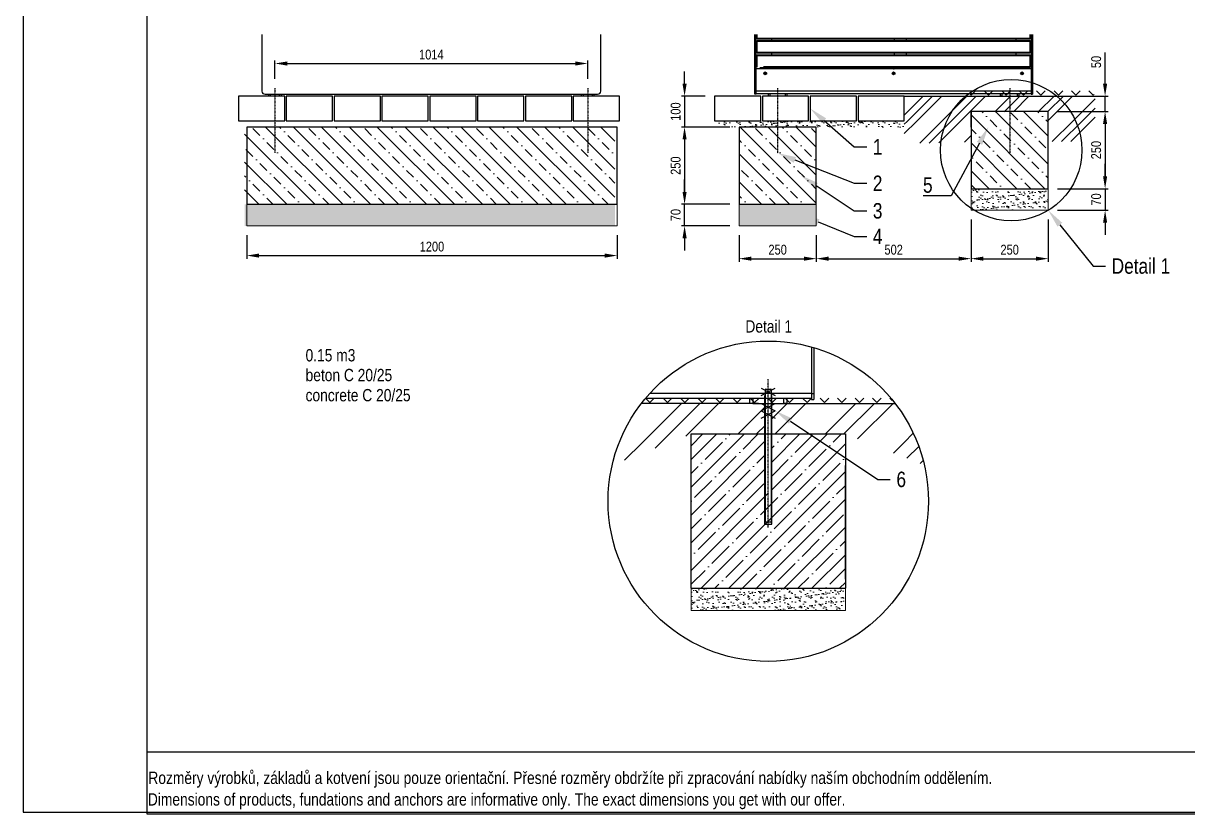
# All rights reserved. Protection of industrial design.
# Model space of a CAD drawing. Header units: millimetres. Extents: x 11004 to 16944, y 3285 to 7490.
# Drawn here: x 11004 to 14778, y 3285 to 5846 of the extents above; entities that cross this region are included whole.
import ezdxf
from ezdxf import colors
from ezdxf.entities.mleader import LeaderData, LeaderLine
from ezdxf.lldxf.tags import DXFTag
from ezdxf.math import Vec2, Vec3

# ---------------------------------------------------------------- set-up
doc = ezdxf.new("R2010")
doc.units = ezdxf.units.MM
doc.header["$LTSCALE"] = 0.3
doc.linetypes.add('DashDot', pattern=[15, 9, -3, 0, -3])
doc.layers.add('Nekreslit', color=6, linetype='Continuous', plot=False)
doc.layers.add('SRAFY', color=251, linetype='Continuous', lineweight=13)
doc.styles.add('SEACAD_Arial', font='arial.ttf', dxfattribs={"width": 0.8})
tags = doc.linetypes.add('HIDDEN2', pattern=[4.7625, 3.175, -1.5875]).pattern_tags.tags
tags[6:7] = [DXFTag(74, 4), DXFTag(75, 0), DXFTag(340, '0'), DXFTag(46, 0.0), DXFTag(50, 0.0), DXFTag(44, 0.0), DXFTag(45, 0.0)]
tags[4:5] = [DXFTag(74, 4), DXFTag(75, 0), DXFTag(340, '0'), DXFTag(46, 0.0), DXFTag(50, 0.0), DXFTag(44, 0.0), DXFTag(45, 0.0)]
doc.dimstyles.new('ISO-25', dxfattribs={"dimtxt": 1.6, "dimasz": 2, "dimexe": 0.5, "dimexo": 1.5, "dimtad": 1, "dimdec": 0, "dimtxsty": 'SEACAD_Arial', "dimcen": 2, "dimadec": 0, "dimazin": 0, "dimtfac": 1, "dimtdec": 0, "dimtmove": 0, "dimatfit": 3, "dimfxl": 1, "dimarcsym": 0})

# ---------------------------------------------------------------- blocks, each defined once
blk = doc.blocks.new('*D134')
at = {"color": 0, "lineweight": -2, "transparency": 16777216}
for p, q in [((11819.9, 5666.4), (11819.9, 5726.2)), ((11859.9, 5716.2), (12793.9, 5716.2)), ((12833.9, 5666.4), (12833.9, 5726.2))]:
    blk.add_line(p, q, dxfattribs=at)
at = {"color": 0, "transparency": 16777216}
for points in [[(11859.9, 5722.9), (11859.9, 5709.5), (11819.9, 5716.2)], [(12793.9, 5722.9), (12793.9, 5709.5), (12833.9, 5716.2)]]:
    blk.add_solid(points, dxfattribs=at)
at = {"layer": 'Defpoints', "color": 0, "transparency": 16777216}
for p in [(12833.9, 5716.2), (11819.9, 5636.4), (12833.9, 5636.4)]:
    blk.add_point(p, dxfattribs=at)
at = {"color": 0, "transparency": 16777216, "insert": (12326.9, 5745), "char_height": 32, "attachment_point": 5, "style": 'SEACAD_Arial'}
blk.add_mtext('1014', dxfattribs=at)
blk = doc.blocks.new('*D139')
at = {"color": 0, "lineweight": -2, "transparency": 16777216}
for p, q in [((11728.9, 5160.1), (11728.9, 5083.8)), ((12928.9, 5160.1), (12928.9, 5083.8)), ((11768.9, 5093.8), (12888.9, 5093.8))]:
    blk.add_line(p, q, dxfattribs=at)
at = {"color": 0, "transparency": 16777216}
for points in [[(11768.9, 5100.5), (11768.9, 5087.1), (11728.9, 5093.8)], [(12888.9, 5100.5), (12888.9, 5087.1), (12928.9, 5093.8)]]:
    blk.add_solid(points, dxfattribs=at)
at = {"layer": 'Defpoints', "color": 0, "transparency": 16777216}
for p in [(11728.9, 5190.1), (12928.9, 5190.1), (12928.9, 5093.8)]:
    blk.add_point(p, dxfattribs=at)
at = {"color": 0, "transparency": 16777216, "insert": (12328.9, 5122.7), "char_height": 32, "attachment_point": 5, "style": 'SEACAD_Arial'}
blk.add_mtext('1200', dxfattribs=at)
blk = doc.blocks.new('*D178')
at = {"color": 0, "lineweight": -2, "transparency": 16777216}
for p, q in [((14405.5, 5560.6), (14520.7, 5560.6)), ((14510.7, 5520.6), (14510.7, 5350.6)), ((14356.4, 5310.6), (14520.7, 5310.6))]:
    blk.add_line(p, q, dxfattribs=at)
at = {"color": 0, "transparency": 16777216}
for points in [[(14504, 5520.6), (14517.3, 5520.6), (14510.7, 5560.6)], [(14504, 5350.6), (14517.3, 5350.6), (14510.7, 5310.6)]]:
    blk.add_solid(points, dxfattribs=at)
at = {"layer": 'Defpoints', "color": 0, "transparency": 16777216}
for p in [(14375.5, 5560.6), (14326.4, 5310.6), (14510.7, 5310.6)]:
    blk.add_point(p, dxfattribs=at)
at = {"color": 0, "transparency": 16777216, "insert": (14481.8, 5435.6), "char_height": 32, "attachment_point": 5, "rotation": 90, "style": 'SEACAD_Arial'}
blk.add_mtext('250', dxfattribs=at)
blk = doc.blocks.new('*D179')
at = {"color": 0, "lineweight": -2, "transparency": 16777216}
for p, q in [((14510.7, 5350.6), (14510.7, 5390.6)), ((14356.4, 5310.6), (14520.7, 5310.6)), ((14510.7, 5310.6), (14510.7, 5240.6)), ((14356.4, 5240.6), (14520.7, 5240.6)), ((14510.7, 5200.6), (14510.7, 5160.6))]:
    blk.add_line(p, q, dxfattribs=at)
at = {"color": 0, "transparency": 16777216}
for points in [[(14504, 5350.6), (14517.3, 5350.6), (14510.7, 5310.6)], [(14504, 5200.6), (14517.3, 5200.6), (14510.7, 5240.6)]]:
    blk.add_solid(points, dxfattribs=at)
at = {"layer": 'Defpoints', "color": 0, "transparency": 16777216}
for p in [(14326.4, 5310.6), (14326.4, 5240.6), (14510.7, 5240.6)]:
    blk.add_point(p, dxfattribs=at)
at = {"color": 0, "transparency": 16777216, "insert": (14481.8, 5275.6), "char_height": 32, "attachment_point": 5, "rotation": 90, "style": 'SEACAD_Arial'}
blk.add_mtext('70', dxfattribs=at)
blk = doc.blocks.new('*D180')
at = {"color": 0, "lineweight": -2, "transparency": 16777216}
for p, q in [((13324.4, 5160.1), (13324.4, 5073.8)), ((13574.4, 5160), (13574.4, 5073.8)), ((13364.4, 5083.8), (13534.4, 5083.8))]:
    blk.add_line(p, q, dxfattribs=at)
at = {"color": 0, "transparency": 16777216}
for points in [[(13364.4, 5090.5), (13364.4, 5077.1), (13324.4, 5083.8)], [(13534.4, 5090.5), (13534.4, 5077.1), (13574.4, 5083.8)]]:
    blk.add_solid(points, dxfattribs=at)
at = {"layer": 'Defpoints', "color": 0, "transparency": 16777216}
for p in [(13324.4, 5190.1), (13574.4, 5190), (13574.4, 5083.8)]:
    blk.add_point(p, dxfattribs=at)
at = {"color": 0, "transparency": 16777216, "insert": (13449.4, 5112.7), "char_height": 32, "attachment_point": 5, "style": 'SEACAD_Arial'}
blk.add_mtext('250', dxfattribs=at)
blk = doc.blocks.new('*D181')
at = {"color": 0, "lineweight": -2, "transparency": 16777216}
for p, q in [((14076.4, 5210.6), (14076.4, 5073.8)), ((14326.4, 5210.6), (14326.4, 5073.8)), ((14116.4, 5083.8), (14286.4, 5083.8))]:
    blk.add_line(p, q, dxfattribs=at)
at = {"color": 0, "transparency": 16777216}
for points in [[(14116.4, 5090.5), (14116.4, 5077.1), (14076.4, 5083.8)], [(14286.4, 5090.5), (14286.4, 5077.1), (14326.4, 5083.8)]]:
    blk.add_solid(points, dxfattribs=at)
at = {"layer": 'Defpoints', "color": 0, "transparency": 16777216}
for p in [(14076.4, 5240.6), (14326.4, 5240.6), (14326.4, 5083.8)]:
    blk.add_point(p, dxfattribs=at)
at = {"color": 0, "transparency": 16777216, "insert": (14201.4, 5112.7), "char_height": 32, "attachment_point": 5, "style": 'SEACAD_Arial'}
blk.add_mtext('250', dxfattribs=at)
blk = doc.blocks.new('*D182')
at = {"color": 0, "lineweight": -2, "transparency": 16777216}
for p, q in [((14076.4, 5210.6), (14076.4, 5073.8)), ((13574.4, 5160), (13574.4, 5073.8)), ((13614.4, 5083.8), (14036.4, 5083.8))]:
    blk.add_line(p, q, dxfattribs=at)
at = {"color": 0, "transparency": 16777216}
for points in [[(13614.4, 5090.5), (13614.4, 5077.1), (13574.4, 5083.8)], [(14036.4, 5090.5), (14036.4, 5077.1), (14076.4, 5083.8)]]:
    blk.add_solid(points, dxfattribs=at)
at = {"layer": 'Defpoints', "color": 0, "transparency": 16777216}
for p in [(14076.4, 5240.6), (13574.4, 5190), (14076.4, 5083.8)]:
    blk.add_point(p, dxfattribs=at)
at = {"color": 0, "transparency": 16777216, "insert": (13825.4, 5112.7), "char_height": 32, "attachment_point": 5, "style": 'SEACAD_Arial'}
blk.add_mtext('502', dxfattribs=at)
blk = doc.blocks.new('*D183')
at = {"color": 0, "lineweight": -2, "transparency": 16777216}
for p, q in [((14510.7, 5650.4), (14510.7, 5752)), ((14429.9, 5610.4), (14520.7, 5610.4)), ((14510.7, 5560.6), (14510.7, 5610.4)), ((14356.4, 5560.6), (14520.7, 5560.6)), ((14510.7, 5520.6), (14510.7, 5480.6))]:
    blk.add_line(p, q, dxfattribs=at)
at = {"color": 0, "transparency": 16777216}
for points in [[(14504, 5650.4), (14517.3, 5650.4), (14510.7, 5610.4)], [(14504, 5520.6), (14517.3, 5520.6), (14510.7, 5560.6)]]:
    blk.add_solid(points, dxfattribs=at)
at = {"layer": 'Defpoints', "color": 0, "transparency": 16777216}
for p in [(14399.9, 5610.4), (14510.7, 5610.4), (14326.4, 5560.6)]:
    blk.add_point(p, dxfattribs=at)
at = {"color": 0, "transparency": 16777216, "insert": (14481.8, 5721.2), "char_height": 32, "attachment_point": 5, "rotation": 90, "style": 'SEACAD_Arial'}
blk.add_mtext('50', dxfattribs=at)
blk = doc.blocks.new('*D184')
at = {"color": 0, "lineweight": -2, "transparency": 16777216}
for p, q in [((13147.7, 5650.4), (13147.7, 5690.4)), ((13214.9, 5610.4), (13137.7, 5610.4)), ((13147.7, 5610.4), (13147.7, 5510.4)), ((13294.4, 5510.4), (13137.7, 5510.4)), ((13147.7, 5470.4), (13147.7, 5430.4))]:
    blk.add_line(p, q, dxfattribs=at)
at = {"color": 0, "transparency": 16777216}
for points in [[(13141.1, 5650.4), (13154.4, 5650.4), (13147.7, 5610.4)], [(13141.1, 5470.4), (13154.4, 5470.4), (13147.7, 5510.4)]]:
    blk.add_solid(points, dxfattribs=at)
at = {"layer": 'Defpoints', "color": 0, "transparency": 16777216}
for p in [(13244.9, 5610.4), (13147.7, 5510.4), (13324.4, 5510.4)]:
    blk.add_point(p, dxfattribs=at)
at = {"color": 0, "transparency": 16777216, "insert": (13118.9, 5560.4), "char_height": 32, "attachment_point": 5, "rotation": 90, "style": 'SEACAD_Arial'}
blk.add_mtext('100', dxfattribs=at)
blk = doc.blocks.new('*D185')
at = {"color": 0, "lineweight": -2, "transparency": 16777216}
for p, q in [((13294.4, 5510.4), (13137.7, 5510.4)), ((13147.7, 5470.4), (13147.7, 5300)), ((13294.4, 5260), (13137.7, 5260))]:
    blk.add_line(p, q, dxfattribs=at)
at = {"color": 0, "transparency": 16777216}
for points in [[(13141.1, 5470.4), (13154.4, 5470.4), (13147.7, 5510.4)], [(13141.1, 5300), (13154.4, 5300), (13147.7, 5260)]]:
    blk.add_solid(points, dxfattribs=at)
at = {"layer": 'Defpoints', "color": 0, "transparency": 16777216}
for p in [(13324.4, 5510.4), (13147.7, 5260), (13324.4, 5260)]:
    blk.add_point(p, dxfattribs=at)
at = {"color": 0, "transparency": 16777216, "insert": (13118.9, 5385.2), "char_height": 32, "attachment_point": 5, "rotation": 90, "style": 'SEACAD_Arial'}
blk.add_mtext('250', dxfattribs=at)
blk = doc.blocks.new('*D186')
at = {"color": 0, "lineweight": -2, "transparency": 16777216}
for p, q in [((13147.7, 5300), (13147.7, 5340)), ((13294.4, 5260), (13137.7, 5260)), ((13147.7, 5190), (13147.7, 5260)), ((13294.4, 5190), (13137.7, 5190)), ((13147.7, 5150), (13147.7, 5110))]:
    blk.add_line(p, q, dxfattribs=at)
at = {"color": 0, "transparency": 16777216}
for points in [[(13141.1, 5300), (13154.4, 5300), (13147.7, 5260)], [(13141.1, 5150), (13154.4, 5150), (13147.7, 5190)]]:
    blk.add_solid(points, dxfattribs=at)
at = {"layer": 'Defpoints', "color": 0, "transparency": 16777216}
for p in [(13147.7, 5260), (13324.4, 5260), (13324.4, 5190)]:
    blk.add_point(p, dxfattribs=at)
at = {"color": 0, "transparency": 16777216, "insert": (13118.9, 5225), "char_height": 32, "attachment_point": 5, "rotation": 90, "style": 'SEACAD_Arial'}
blk.add_mtext('70', dxfattribs=at)

msp = doc.modelspace()

# ---------------------------------------------------------------- hatches: boundary and pattern name
at = {"layer": 'SRAFY'}
h = msp.add_hatch(dxfattribs=at)
h.set_pattern_fill('TERACO', color=256, scale=20)
h.set_pattern_definition([(45, (6609.467, 295.79), (-28.28427, 28.28427), [20, -20]), (135, (6666.035, 295.79), (-28.28427, -28.28427), [20, -20])])
h.paths.add_polyline_path([(14069.9, 5610.4), (14069.9, 5633.5), (14475.3, 5633.5), (14475.3, 5610.5)])
h = msp.add_hatch(dxfattribs=at)
h.set_pattern_fill('GOST_GROUND', color=256, scale=10)
h.set_pattern_definition([(45, (6909.47, 295.79), (141.4214, -9e-15), [200]), (45, (6939.47, 295.79), (141.4214, -9e-15), [200]), (45, (6969.47, 295.79), (141.4214, -9e-15), [200])])
h.paths.add_polyline_path([(14076.4, 5461.5), (13859.9, 5456.6), (13859.9, 5610.4), (14478.2, 5610.4), (14478.2, 5463), (14326.4, 5463), (14326.4, 5560.6), (14076.4, 5558.7)])
h = msp.add_hatch(dxfattribs=at)
h.set_pattern_fill('BETON-PROSTY', color=256, scale=0.8, angle=90)
h.set_pattern_definition([(135, (5358.19, 781.864), (-45.25483, -45.25483), []), (135, (5358.19, 827.12), (-67.88225, -22.6274), [32, -16, 0, -16])])
h.paths.add_polyline_path([(14326.4, 5560.6), (14076.4, 5560.6), (14076.4, 5310.6), (14326.4, 5310.6)])
h = msp.add_hatch(dxfattribs=at)
h.set_pattern_fill('BETON-PROSTY', color=256, scale=0.8, angle=90)
h.set_pattern_definition([(135, (6702.88, 731.35), (-45.25483, -45.25483), []), (135, (6702.88, 776.605), (-67.88225, -22.6274), [32, -16, 0, -16])])
h.paths.add_polyline_path([(12921.9, 5390.5), (12921.9, 5510.1), (11721.9, 5510.1), (11721.9, 5260.1), (12185.9, 5260.1), (12921.9, 5260.1)])
h.paths.add_polyline_path([(13574.4, 5390.5), (13574.4, 5510), (13324.4, 5510.1), (13324.4, 5260.1), (13574.4, 5260.1)])
h = msp.add_hatch(dxfattribs=at)
h.set_pattern_fill('AR-SAND', color=256, scale=0.5)
h.set_pattern_definition([(37.5, (6709.467, 295.79), (-0.800016, 24.47066), [0, -19.304, 0, -21.59, 0, -20.6375]), (7.5, (6709.467, 295.79), (22.47616, 35.84126), [0, -10.414, 0, -17.399, 0, -6.6675]), (327.5, (6693.846, 295.79), (39.54962, 0.07186), [0, -6.35, 0, -22.86, 0, -29.845]), (317.5, (6693.846, 295.79), (38.17782, 11.14647), [0, -3.175, 0, -14.986, 0, -17.145])])
h.paths.add_polyline_path([(13244.9, 5530.4), (13244.9, 5510.5), (13275.4, 5510.4), (13395.4, 5510.3), (13395.4, 5530.4)])
h.paths.add_polyline_path([(13859.9, 5510.1), (13859.9, 5530.4), (13395.4, 5530.4), (13395.4, 5510.3), (13525.4, 5510.1)])
h = msp.add_hatch(dxfattribs=at)
h.set_pattern_fill('AR-SAND', color=256, scale=0.5)
h.set_pattern_definition([(37.5, (5953.852, 781.862), (-0.800016, 24.47066), [0, -19.304, 0, -21.59, 0, -20.6375]), (7.5, (5953.852, 781.862), (22.47616, 35.84126), [0, -10.414, 0, -17.399, 0, -6.6675]), (327.5, (5938.231, 781.862), (39.54962, 0.07186), [0, -6.35, 0, -22.86, 0, -29.845]), (317.5, (5938.23, 781.862), (38.17782, 11.14647), [0, -3.175, 0, -14.986, 0, -17.145])])
h.paths.add_polyline_path([(14076.4, 5310.6), (14326.4, 5310.6), (14326.4, 5240.6), (14076.4, 5240.6)])
h = msp.add_hatch(dxfattribs=at)
h.set_pattern_fill('AR-SAND', color=256, scale=0.5)
h.set_pattern_definition([(37.5, (6702.88, 731.35), (-0.800016, 24.47066), [0, -19.304, 0, -21.59, 0, -20.6375]), (7.5, (6702.88, 731.35), (22.47616, 35.84126), [0, -10.414, 0, -17.399, 0, -6.6675]), (327.5, (6687.258, 731.35), (39.54962, 0.07186), [0, -6.35, 0, -22.86, 0, -29.845]), (317.5, (6687.26, 731.35), (38.17782, 11.14647), [0, -3.175, 0, -14.986, 0, -17.145])])
h.paths.add_polyline_path([(12921.9, 5190.1), (12921.9, 5260.1), (11721.9, 5260.1), (11721.9, 5190.1)])
h.paths.add_polyline_path([(13574.4, 5190.1), (13574.4, 5260), (13496.7, 5260.1), (13324.4, 5260), (13324.4, 5190)])
h = msp.add_hatch(dxfattribs=at)
h.set_pattern_fill('GOST_GROUND', color=256, scale=20)
h.set_pattern_definition([(45, (5940, 245.79), (282.8427, -2e-14), [400]), (45, (6000, 245.79), (282.8427, -2e-14), [400]), (45, (6060, 245.79), (282.8427, -2e-14), [400])])
edge = h.paths.add_edge_path()
edge.add_line((13409, 4615), (13387, 4615))
edge.add_line((13387, 4615), (13008, 4615))
edge.add_arc((13419, 4297.8), 519.1, 142.3369, 166.9875)
edge.add_line((12913.2, 4414.7), (13169, 4515.7))
edge.add_line((13169, 4515.7), (13409, 4515.7))
edge.add_line((13409, 4515.7), (13409, 4615))
edge = h.paths.add_edge_path()
edge.add_line((13829.9, 4615), (13451, 4615))
edge.add_line((13451, 4615), (13429, 4615))
edge.add_line((13429, 4615), (13429, 4515.7))
edge.add_line((13429, 4515.7), (13669, 4515.7))
edge.add_line((13669, 4515.7), (13924.8, 4414.7))
edge.add_arc((13419, 4297.8), 519.1, 13.0125, 37.6631)
h = msp.add_hatch(dxfattribs=at)
h.set_pattern_fill('TERACO', color=256, scale=20)
h.set_pattern_definition([(45, (5172.4, -699.72), (-28.28427, 28.28427), [20, -20]), (135, (5228.97, -699.72), (-28.28427, -28.28427), [20, -20])])
h.paths.add_polyline_path([(13017.2, 4614.9), (13017.2, 4638), (13820.8, 4638), (13820.8, 4614.9)])
h = msp.add_hatch(dxfattribs=at)
h.set_pattern_fill('ANSI35', color=256, scale=10)
h.set_pattern_definition([(45, (5940, 346.8), (-44.9013, 44.90127), []), (45, (5984.9, 346.8), (-44.9013, 44.90127), [79.375, -15.875, 0, -15.875])])
h.paths.add_polyline_path([(13669, 4515.7), (13429, 4515.7), (13429, 4324.7), (13409, 4324.7), (13409, 4515.7), (13169, 4515.7), (13169, 4015.7), (13669, 4015.7)])
h = msp.add_hatch(dxfattribs=at)
h.set_pattern_fill('AR-SAND', color=256, scale=0.5)
h.set_pattern_definition([(37.5, (5046.428, -514.906), (-0.800016, 24.47066), [0, -19.304, 0, -21.59, 0, -20.6375]), (7.5, (5046.428, -514.906), (22.47616, 35.84126), [0, -10.414, 0, -17.399, 0, -6.6675]), (327.5, (5030.807, -514.906), (39.54962, 0.07186), [0, -6.35, 0, -22.86, 0, -29.845]), (317.5, (5030.807, -514.906), (38.17782, 11.14647), [0, -3.175, 0, -14.986, 0, -17.145])])
h.paths.add_polyline_path([(13169, 4013.9), (13669, 4013.9), (13669, 3943.9), (13169, 3943.8)])

# ---------------------------------------------------------------- linework, layer by layer
for p, q in [((11777.9, 5810.4), (11777.9, 5626.6)), ((12875.9, 5626.6), (12875.9, 5810.4)), ((13375.4, 5626.6), (13375.4, 5810.4)), ((13379.4, 5626.6), (13379.4, 5810.4)), ((13383.4, 5798.4), (13383.4, 5810.4)), ((13383.4, 5796.4), (13383.4, 5798.4)), ((13383.4, 5798.4), (14267.4, 5798.4)), ((13383.4, 5796.4), (14267.4, 5796.4)), ((13383.4, 5790.4), (14267.4, 5790.4)), ((13383.4, 5788.4), (13383.4, 5790.4)), ((13383.4, 5752.4), (13383.4, 5788.4)), ((13383.4, 5788.4), (14267.4, 5788.4)), ((13429.4, 5796.4), (13429.4, 5790.4)), ((13827.4, 5796.4), (13827.4, 5790.4)), ((13867.4, 5790.4), (13867.4, 5796.4)), ((14221.4, 5796.4), (14221.4, 5790.4)), ((14267.4, 5798.4), (14267.4, 5810.4)), ((14267.4, 5796.4), (14267.4, 5798.4)), ((14267.4, 5788.4), (14267.4, 5790.4)), ((14267.4, 5752.4), (14267.4, 5788.4)), ((14271.4, 5810.4), (14271.4, 5626.6)), ((14275.4, 5810.4), (14275.4, 5626.6)), ((13383.4, 5750.4), (13383.4, 5752.4)), ((13383.4, 5752.4), (14267.4, 5752.4)), ((13383.4, 5750.4), (14267.4, 5750.4)), ((13383.4, 5744.4), (14267.4, 5744.4)), ((13383.4, 5742.4), (13383.4, 5744.4)), ((13383.4, 5706.4), (13383.4, 5742.4)), ((13383.4, 5742.4), (14267.4, 5742.4)), ((13429.4, 5750.4), (13429.4, 5744.4)), ((13827.4, 5750.4), (13827.4, 5744.4)), ((13867.4, 5744.4), (13867.4, 5750.4)), ((14221.4, 5750.4), (14221.4, 5744.4)), ((14267.4, 5750.4), (14267.4, 5752.4)), ((14267.4, 5742.4), (14267.4, 5744.4)), ((14267.4, 5706.4), (14267.4, 5742.4)), ((13383.4, 5704.4), (13383.4, 5706.4)), ((13392.4, 5703), (13404.4, 5703)), ((13392.4, 5703), (13392.4, 5702)), ((13392.4, 5702), (13404.4, 5702)), ((13392.4, 5698.4), (13392.4, 5702)), ((13403.4, 5706.4), (14267.4, 5706.4)), ((13403.4, 5704.4), (14267.4, 5704.4)), ((13404.4, 5703), (13404.4, 5702)), ((13404.4, 5702), (13404.4, 5698.4)), ((13414.4, 5703), (13426.4, 5703)), ((13414.4, 5703), (13414.4, 5702)), ((13414.4, 5702), (13426.4, 5702)), ((13414.4, 5698.4), (13414.4, 5702)), ((13426.4, 5703), (13426.4, 5702)), ((13426.4, 5702), (13426.4, 5698.4)), ((13429.4, 5704.4), (13429.4, 5698.4)), ((13808.4, 5703), (13820.4, 5703)), ((13808.4, 5703), (13808.4, 5702)), ((13808.4, 5702), (13820.4, 5702)), ((13808.4, 5698.4), (13808.4, 5702)), ((13820.4, 5703), (13820.4, 5702)), ((13820.4, 5702), (13820.4, 5698.4)), ((13827.4, 5704.4), (13827.4, 5700.4)), ((13830.4, 5703), (13842.4, 5703)), ((13830.4, 5703), (13830.4, 5702)), ((13830.4, 5702), (13842.4, 5702)), ((13830.4, 5698.4), (13830.4, 5702)), ((13842.4, 5703), (13842.4, 5702)), ((13842.4, 5702), (13842.4, 5698.4)), ((13867.4, 5698.4), (13867.4, 5704.4)), ((14221.4, 5704.4), (14221.4, 5698.4)), ((14224.4, 5703), (14236.4, 5703)), ((14224.4, 5703), (14224.4, 5702)), ((14224.4, 5702), (14236.4, 5702)), ((14224.4, 5698.4), (14224.4, 5702)), ((14236.4, 5703), (14236.4, 5702)), ((14236.4, 5702), (14236.4, 5698.4)), ((14246.4, 5703), (14258.4, 5703)), ((14246.4, 5703), (14246.4, 5702)), ((14246.4, 5702), (14258.4, 5702)), ((14246.4, 5698.4), (14246.4, 5702)), ((14258.4, 5703), (14258.4, 5702)), ((14258.4, 5702), (14258.4, 5698.4)), ((14267.4, 5704.4), (14267.4, 5706.4)), ((14271.4, 5698.4), (13379.4, 5698.4)), ((13407.9, 5686.9), (13406.5, 5684.4)), ((13406.5, 5684.4), (13408, 5681.9)), ((13410.8, 5687), (13407.9, 5686.9)), ((13408, 5681.9), (13410.9, 5682)), ((13412.3, 5684.5), (13410.8, 5687)), ((13410.9, 5682), (13412.3, 5684.5)), ((13823.6, 5686.7), (13822.6, 5684)), ((13822.6, 5684), (13824.4, 5681.7)), ((13826.4, 5687.2), (13823.6, 5686.7)), ((13824.4, 5681.7), (13827.3, 5682.2)), ((13828.3, 5684.9), (13826.4, 5687.2)), ((13827.3, 5682.2), (13828.3, 5684.9)), ((14240, 5687), (14238.5, 5684.5)), ((14238.5, 5684.5), (14239.9, 5682)), ((14239.9, 5682), (14242.8, 5681.9)), ((14242.9, 5686.9), (14240, 5687)), ((14242.8, 5681.9), (14244.3, 5684.4)), ((14244.3, 5684.4), (14242.9, 5686.9)), ((13375.4, 5616.6), (13375.4, 5626.6)), ((13379.4, 5626.6), (13375.4, 5626.6)), ((13379.4, 5616.6), (13379.4, 5626.6)), ((14271.4, 5626.4), (13379.4, 5626.4)), ((14271.4, 5626.6), (14271.4, 5616.6)), ((14271.4, 5626.6), (14275.4, 5626.6)), ((14275.4, 5626.6), (14275.4, 5616.6)), ((11787.9, 5616.6), (12865.9, 5616.6)), ((11799.9, 5610.4), (11799.9, 5616.6)), ((11804.9, 5610.4), (11799.9, 5610.4)), ((11804.9, 5616.6), (11804.9, 5610.4)), ((11834.9, 5610.4), (11804.9, 5610.4)), ((11834.9, 5610.4), (11834.9, 5616.6)), ((11839.9, 5610.4), (11834.9, 5610.4)), ((11839.9, 5616.6), (11839.9, 5610.4)), ((12813.9, 5610.4), (12813.9, 5616.6)), ((12818.9, 5610.4), (12813.9, 5610.4)), ((12818.9, 5616.6), (12818.9, 5610.4)), ((12848.9, 5610.4), (12818.9, 5610.4)), ((12848.9, 5610.4), (12848.9, 5616.6)), ((12853.9, 5610.4), (12848.9, 5610.4)), ((12853.9, 5616.6), (12853.9, 5610.4)), ((13379.4, 5616.6), (13375.4, 5616.6)), ((14271.4, 5618.4), (13379.4, 5618.4)), ((13419.4, 5610.4), (13419.4, 5618.4)), ((13424.4, 5610.4), (13419.4, 5610.4)), ((13424.4, 5618.4), (13424.4, 5610.4)), ((13474.4, 5610.4), (13424.4, 5610.4)), ((13474.4, 5610.4), (13474.4, 5618.4)), ((13479.4, 5610.4), (13474.4, 5610.4)), ((13479.4, 5618.4), (13479.4, 5610.4)), ((13859.9, 5610.4), (14475.3, 5610.4)), ((14171.4, 5610.4), (14171.4, 5618.4)), ((14176.4, 5610.4), (14171.4, 5610.4)), ((14176.4, 5618.4), (14176.4, 5610.4)), ((14176.4, 5610.4), (14226.4, 5610.4)), ((14226.4, 5610.4), (14226.4, 5618.4)), ((14231.4, 5610.4), (14226.4, 5610.4)), ((14231.4, 5618.4), (14231.4, 5610.4)), ((14271.4, 5616.6), (14275.4, 5616.6)), ((14076.4, 5510.1), (14076.4, 5559.9)), ((11701.9, 5530.4), (11843.9, 5530.4)), ((11856.9, 5530.4), (11998.9, 5530.4)), ((12011.9, 5530.4), (12153.9, 5530.4)), ((13559, 4797.7), (13559, 4647.2)), ((13567, 4795.3), (13567, 4647.2)), ((13559, 4647), (13034.9, 4647)), ((13396.5, 4664.6), (13441.5, 4640.6)), ((13396.5, 4640.6), (13441.5, 4664.6)), ((13410.6, 4661), (13427.4, 4661)), ((13559, 4647.2), (13559, 4627.2)), ((13559, 4647.2), (13567, 4647.2)), ((13567, 4647.2), (13567, 4627.2)), ((13387, 4615), (13008, 4615)), ((13559, 4631), (13020.9, 4631)), ((13359, 4615), (13359, 4631)), ((13369, 4615), (13359, 4615)), ((13369, 4631), (13369, 4615)), ((13369, 4615), (13469, 4615)), ((13387, 4615), (13451, 4615)), ((13396.5, 4615), (13441.5, 4591)), ((13396.5, 4591), (13441.5, 4615)), ((13451, 4615), (13829.9, 4615)), ((13469, 4615), (13469, 4631)), ((13479, 4615), (13469, 4615)), ((13479, 4631), (13479, 4615)), ((13559, 4627.2), (13567, 4627.2)), ((13396.5, 4591), (13441.5, 4567)), ((13396.5, 4567), (13441.5, 4591)), ((13169, 4414.7), (13169, 4514))]:
    msp.add_line(p, q)
at = {"linetype": 'DashDot', "lineweight": 30}
for p, q in [((11819.9, 5636.4), (11819.9, 5425.8)), ((12833.9, 5636.4), (12833.9, 5425.8)), ((13449.4, 5636.5), (13449.4, 5425.8)), ((14201.4, 5636.5), (14201.4, 5425.8))]:
    msp.add_line(p, q, dxfattribs=at)
at = {"color": 7, "linetype": 'Continuous'}
for p, q in [((11851.9, 5610.4), (11701.9, 5610.4)), ((11701.9, 5610.4), (11701.9, 5530.4)), ((11851.9, 5530.4), (11851.9, 5610.4)), ((12006.9, 5610.4), (11856.9, 5610.4)), ((11856.9, 5610.4), (11856.9, 5530.4)), ((12006.9, 5530.4), (12006.9, 5610.4)), ((12161.9, 5610.4), (12011.9, 5610.4)), ((12011.9, 5610.4), (12011.9, 5530.4)), ((12161.9, 5530.4), (12161.9, 5610.4)), ((12316.9, 5610.4), (12166.9, 5610.4)), ((12166.9, 5610.4), (12166.9, 5530.4)), ((12316.9, 5530.4), (12316.9, 5610.4)), ((12471.9, 5610.4), (12321.9, 5610.4)), ((12321.9, 5610.4), (12321.9, 5530.4)), ((12471.9, 5530.4), (12471.9, 5610.4)), ((12626.9, 5610.4), (12476.9, 5610.4)), ((12476.9, 5610.4), (12476.9, 5530.4)), ((12626.9, 5530.4), (12626.9, 5610.4)), ((12781.9, 5610.4), (12631.9, 5610.4)), ((12631.9, 5610.4), (12631.9, 5530.4)), ((12781.9, 5530.4), (12781.9, 5610.4)), ((12936.9, 5610.4), (12786.9, 5610.4)), ((12786.9, 5610.4), (12786.9, 5530.4)), ((12936.9, 5530.4), (12936.9, 5610.4)), ((13394.9, 5610.4), (13244.9, 5610.4)), ((13244.9, 5610.4), (13244.9, 5530.4)), ((13394.9, 5530.4), (13394.9, 5610.4)), ((13549.9, 5610.4), (13399.9, 5610.4)), ((13399.9, 5610.4), (13399.9, 5530.4)), ((13549.9, 5530.4), (13549.9, 5610.4)), ((13704.9, 5610.4), (13554.9, 5610.4)), ((13554.9, 5610.4), (13554.9, 5530.4)), ((13704.9, 5530.4), (13704.9, 5610.4)), ((13859.9, 5610.4), (13709.9, 5610.4)), ((13709.9, 5610.4), (13709.9, 5530.4)), ((13859.9, 5530.4), (13859.9, 5610.4)), ((11701.9, 5530.4), (11851.9, 5530.4)), ((11856.9, 5530.4), (12006.9, 5530.4)), ((12011.9, 5530.4), (12161.9, 5530.4)), ((12166.9, 5530.4), (12316.9, 5530.4)), ((12321.9, 5530.4), (12471.9, 5530.4)), ((12476.9, 5530.4), (12626.9, 5530.4)), ((12631.9, 5530.4), (12781.9, 5530.4)), ((12786.9, 5530.4), (12936.9, 5530.4)), ((13244.9, 5530.4), (13394.9, 5530.4)), ((13399.9, 5530.4), (13549.9, 5530.4)), ((13554.9, 5530.4), (13704.9, 5530.4)), ((13709.9, 5530.4), (13859.9, 5530.4)), ((13169, 4015.7), (13169, 4515.7)), ((13169, 4515.7), (13669, 4515.7)), ((13669, 4515.7), (13669, 4015.7)), ((13669, 4293.7), (13669, 4413.7)), ((13669, 4045.4), (13669, 4413.7)), ((13169, 4015.7), (13669, 4015.7))]:
    msp.add_line(p, q, dxfattribs=at)
at = {"color": 7, "linetype": 'DashDot', "lineweight": 30}
msp.add_line((13419, 4212.9), (13419, 4692.9), dxfattribs=at)
at = {"color": 7, "linetype": 'HIDDEN2'}
for p, q in [((13410.6, 4661), (13409, 4659.4)), ((13429, 4659.4), (13409, 4659.4)), ((13409, 4659.4), (13409, 4231.3)), ((13429, 4659.4), (13427.4, 4661)), ((13429, 4231.3), (13429, 4659.4)), ((13407, 4640.6), (13407, 4414.7)), ((13431, 4414.7), (13431, 4640.6)), ((13407, 4414.7), (13407, 4223.7)), ((13431, 4223.7), (13431, 4414.7)), ((13409, 4231.3), (13429, 4231.3)), ((13409, 4231.3), (13410.6, 4229.7)), ((13419, 4229.7), (13410.6, 4229.7)), ((13427.4, 4229.7), (13419, 4229.7)), ((13427.4, 4229.7), (13429, 4231.3)), ((13407, 4223.7), (13431, 4223.7))]:
    msp.add_line(p, q, dxfattribs=at)
at = {"flags": 128}
for points in [[(13406.5, 5684.4), (13406.5, 5684.4), (13406.5, 5684.4), (13406.5, 5684.4), (13406.5, 5684.4), (13406.5, 5684.4), (13406.5, 5684.4), (13406.5, 5684.4), (13406.5, 5684.4)], [(13407.9, 5686.9), (13407.9, 5686.9), (13407.9, 5686.9), (13407.9, 5686.9), (13407.9, 5686.9), (13407.9, 5686.9), (13407.9, 5686.9), (13407.9, 5686.9), (13407.9, 5686.9)], [(13408, 5681.9), (13408, 5681.9), (13408, 5681.9), (13408, 5681.9), (13408, 5681.9), (13408, 5681.9), (13408, 5681.9), (13408, 5681.9), (13408, 5681.9)], [(13410.8, 5687), (13410.8, 5687), (13410.8, 5687), (13410.8, 5687), (13410.8, 5687), (13410.8, 5687), (13410.8, 5687), (13410.8, 5687), (13410.8, 5687)], [(13410.9, 5682), (13410.9, 5682), (13410.9, 5682), (13410.9, 5682), (13410.9, 5682), (13410.9, 5682), (13410.9, 5682), (13410.9, 5682), (13410.9, 5682)], [(13412.3, 5684.5), (13412.3, 5684.5), (13412.3, 5684.5), (13412.3, 5684.5), (13412.3, 5684.5), (13412.3, 5684.5), (13412.3, 5684.5), (13412.3, 5684.5), (13412.3, 5684.5)], [(13822.6, 5684), (13822.6, 5684), (13822.6, 5684), (13822.6, 5684), (13822.6, 5684), (13822.6, 5684), (13822.6, 5684), (13822.6, 5684), (13822.6, 5684)], [(13823.6, 5686.7), (13823.6, 5686.7), (13823.6, 5686.7), (13823.6, 5686.7), (13823.6, 5686.7), (13823.6, 5686.7), (13823.6, 5686.7), (13823.6, 5686.7), (13823.6, 5686.7)], [(13824.4, 5681.7), (13824.4, 5681.7), (13824.4, 5681.7), (13824.4, 5681.7), (13824.4, 5681.7), (13824.4, 5681.7), (13824.4, 5681.7), (13824.4, 5681.7), (13824.4, 5681.7)], [(13826.4, 5687.2), (13826.4, 5687.2), (13826.4, 5687.2), (13826.4, 5687.2), (13826.4, 5687.2), (13826.4, 5687.2), (13826.4, 5687.2), (13826.4, 5687.2), (13826.4, 5687.2)], [(13827.3, 5682.2), (13827.3, 5682.2), (13827.3, 5682.2), (13827.3, 5682.2), (13827.3, 5682.2), (13827.3, 5682.2), (13827.3, 5682.2), (13827.3, 5682.2), (13827.3, 5682.2)], [(13828.3, 5684.9), (13828.3, 5684.9), (13828.3, 5684.9), (13828.3, 5684.9), (13828.3, 5684.9), (13828.3, 5684.9), (13828.3, 5684.9), (13828.3, 5684.9), (13828.3, 5684.9)], [(14238.5, 5684.5), (14238.5, 5684.5), (14238.5, 5684.5), (14238.5, 5684.5), (14238.5, 5684.5), (14238.5, 5684.5), (14238.5, 5684.5), (14238.5, 5684.5), (14238.5, 5684.5)], [(14239.9, 5682), (14239.9, 5682), (14239.9, 5682), (14239.9, 5682), (14239.9, 5682), (14239.9, 5682), (14239.9, 5682), (14239.9, 5682), (14239.9, 5682)], [(14240, 5687), (14240, 5687), (14240, 5687), (14240, 5687), (14240, 5687), (14240, 5687), (14240, 5687), (14240, 5687), (14240, 5687)], [(14242.8, 5681.9), (14242.8, 5681.9), (14242.8, 5681.9), (14242.8, 5681.9), (14242.8, 5681.9), (14242.8, 5681.9), (14242.8, 5681.9), (14242.8, 5681.9), (14242.8, 5681.9)], [(14242.9, 5686.9), (14242.9, 5686.9), (14242.9, 5686.9), (14242.9, 5686.9), (14242.9, 5686.9), (14242.9, 5686.9), (14242.9, 5686.9), (14242.9, 5686.9), (14242.9, 5686.9)], [(14244.3, 5684.4), (14244.3, 5684.4), (14244.3, 5684.4), (14244.3, 5684.4), (14244.3, 5684.4), (14244.3, 5684.4), (14244.3, 5684.4), (14244.3, 5684.4), (14244.3, 5684.4)]]:
    msp.add_lwpolyline(points, dxfattribs=at)
for points in [[(14076.4, 5310.6), (14326.4, 5310.6), (14326.4, 5560.6), (14076.4, 5560.6)], [(11728.9, 5260.1), (12928.9, 5260.1), (12928.9, 5510.1), (11728.9, 5510.4)], [(13324.4, 5260), (13574.4, 5260), (13574.4, 5510), (13324.4, 5510.4)]]:
    msp.add_lwpolyline(points, close=True)
for centre, radius in [((13409.4, 5684.4), 4.5), ((13409.4, 5684.4), 3.25), ((13409.4, 5684.4), 3.1), ((13409.4, 5684.4), 3.03), ((13409.4, 5684.4), 0.894), ((13825.4, 5684.4), 4.5), ((13825.4, 5684.4), 3.25), ((13825.4, 5684.4), 3.1), ((13825.4, 5684.4), 3.03), ((13825.4, 5684.4), 0.894), ((14206.4, 5435.4), 229), ((14241.4, 5684.4), 4.5), ((14241.4, 5684.4), 3.25), ((14241.4, 5684.4), 3.1), ((14241.4, 5684.4), 3.03), ((14241.4, 5684.4), 0.894)]:
    msp.add_circle(centre, radius)
at = {"color": 7, "linetype": 'Continuous'}
for centre, radius in [((14399.9, 5610.4), 0.01), ((14399.9, 5610.4), 0.01), ((12192.9, 5260.1), 0.01), ((12892.9, 5260.1), 0.01), ((13574.4, 5260), 0.01), ((14076.4, 5260.1), 0.01), ((14076.4, 5260.1), 0.01), ((14326.4, 5260.1), 0.01), ((14326.4, 5260.1), 0.01), ((13419, 4297.8), 519.1)]:
    msp.add_circle(centre, radius, dxfattribs=at)
for centre, radius, start, end in [((13825.4, 5700.4), 2, 270, 0), ((11787.9, 5626.6), 10, 180, 270), ((12865.9, 5626.6), 10, 270, 0)]:
    msp.add_arc(centre, radius, start, end)
at = {"layer": 'Nekreslit'}
msp.add_line((11404.4, 3485.3), (15444.4, 3485.3), dxfattribs=at)
for points in [[(11004.4, 3289.9), (16944.4, 3289.9), (16944.4, 7489.9), (11004.4, 7489.9)], [(11404.4, 3285.3), (15444.4, 3285.3), (15444.4, 6885.3), (11404.4, 6885.3)]]:
    msp.add_lwpolyline(points, close=True, dxfattribs=at)
at = {"layer": 'SRAFY'}
for p, q in [((14076.4, 5310.6), (14076.4, 5240.6)), ((14326.4, 5310.6), (14326.4, 5240.6)), ((11728.9, 5260.1), (11728.9, 5190.1)), ((12928.9, 5260.1), (12928.9, 5190.1)), ((13324.4, 5260), (13324.4, 5190)), ((13574.4, 5260), (13574.4, 5190)), ((14076.4, 5240.6), (14326.4, 5240.6)), ((11728.9, 5190.3), (12928.9, 5190.1)), ((13324.4, 5190), (13574.4, 5190)), ((13169, 4015.7), (13169, 3943.8)), ((13669, 4015.7), (13669, 3943.8)), ((13169, 3943.8), (13669, 3943.8))]:
    msp.add_line(p, q, dxfattribs=at)

# ---------------------------------------------------------------- texts
at = {"style": 'SEACAD_Arial', "width": 0.8}
for s, height, p in [('0.15 m3', 40, (11919.3, 4750.9)), ('beton C 20/25', 40, (11919.3, 4686.7)), ('concrete C 20/25', 40, (11919.3, 4621.5)), ('Rozměry výrobků, základů a kotvení jsou pouze orientační. Přesné rozměry obdržíte při zpracování nabídky naším obchodním oddělením.', 39.9982, (11409.8, 3381.6)), ('Dimensions of products, fundations and anchors are informative only. The exact dimensions you get with our offer.', 39.9982, (11408.2, 3311.7))]:
    msp.add_text(s, height=height, dxfattribs=at).set_placement(p)
at = {"insert": (13344.8, 4884.4), "char_height": 40, "attachment_point": 1, "style": 'SEACAD_Arial'}
msp.add_mtext_dynamic_manual_height_columns('Detail 1', width=226.121, gutter_width=200, heights=[0], dxfattribs=at)

# ---------------------------------------------------------------- dimensions: what is measured, and where the dimension line sits
for base, p1, p2, override, picture, middle in [((12833.9, 5716.2), (11819.9, 5636.4), (12833.9, 5636.4), {"dimscale": 0}, '*D134', (12326.9, 5745)), ((14076.4, 5083.8), (13574.4, 5190), (14076.4, 5240.6), {"dimscale": 0, "dimtix": 0, "dimtofl": 1, "dimtmove": 0, "dimatfit": 3}, '*D182', (13825.4, 5112.7)), ((14326.4, 5083.8), (14076.4, 5240.6), (14326.4, 5240.6), {"dimscale": 0, "dimtix": 0, "dimtofl": 1, "dimtmove": 0, "dimatfit": 3}, '*D181', (14201.4, 5112.7)), ((12928.9, 5093.8), (11728.9, 5190.1), (12928.9, 5190.1), {"dimscale": 0, "dimtix": 0, "dimtofl": 1, "dimtmove": 0, "dimatfit": 3}, '*D139', (12328.9, 5122.7)), ((13574.4, 5083.8), (13324.4, 5190.1), (13574.4, 5190), {"dimscale": 0, "dimtix": 0, "dimtofl": 1, "dimtmove": 0, "dimatfit": 3}, '*D180', (13449.4, 5112.7))]:
    dim = msp.add_linear_dim(base=base, p1=p1, p2=p2, dimstyle='ISO-25', override=override)
    dim.commit()
    dim.dimension.update_dxf_attribs({"geometry": picture, "text_midpoint": middle})
for base, p1, p2, picture, middle in [((14510.7, 5610.4), (14326.4, 5560.6), (14399.9, 5610.4), '*D183', (14481.8, 5721.2)), ((13147.7, 5510.4), (13244.9, 5610.4), (13324.4, 5510.4), '*D184', (13118.9, 5560.4)), ((13147.7, 5260), (13324.4, 5190), (13324.4, 5260), '*D186', (13118.9, 5225))]:
    dim = msp.add_linear_dim(base=base, p1=p1, p2=p2, angle=90, dimstyle='ISO-25')
    dim.commit()
    dim.dimension.update_dxf_attribs({"geometry": picture, "text_midpoint": middle})
for base, p1, p2, override, picture, middle in [((14510.7, 5310.6), (14375.5, 5560.6), (14326.4, 5310.6), {"dimscale": 0}, '*D178', (14481.8, 5435.6)), ((14510.7, 5240.6), (14326.4, 5310.6), (14326.4, 5240.6), {"dimscale": 0, "dimtmove": 1}, '*D179', (14481.8, 5275.6))]:
    dim = msp.add_linear_dim(base=base, p1=p1, p2=p2, angle=90, dimstyle='ISO-25', override=override)
    dim.commit()
    dim.dimension.update_dxf_attribs({"geometry": picture, "text_midpoint": middle})
dim = msp.add_linear_dim(base=(13147.7, 5260), p1=(13324.4, 5510.4), p2=(13324.4, 5260), angle=90, dimstyle='ISO-25')
dim.commit()
dim.dimension.update_dxf_attribs({"geometry": '*D185', "text_midpoint": (13147.7, 5385.2), "dimtype": 160})

# ---------------------------------------------------------------- leaders
ml = msp.add_multileader_mtext('Standard')
ml.set_content('1', color=256, style='SEACAD_Arial')
ml.set_leader_properties()
ml.build(insert=Vec2(0, 0))
ml.multileader.update_dxf_attribs({"text_right_attachment_type": 6, "dogleg_length": 2, "arrow_head_size": 60, "scale": 20})
ctx = ml.context
ctx.base_point, ctx.scale, ctx.char_height, ctx.arrow_head_size, ctx.landing_gap_size, ctx.plane_origin = Vec3(13737.9, 5446.3), 20, 50, 60, 20, Vec3(13474.9, 5610.4)
ctx.right_attachment = 6
notes = []
notes.append((ctx, [(0, (1, 1, 0), (13697.9, 5446.3), (1, 0), 40, [(0, [(13554.9, 5570.4)], 0, [])])]))
ctx.mtext.insert, ctx.mtext.flow_direction = Vec3(13757.9, 5471.3), 5
ml = msp.add_multileader_mtext('Standard')
ml.set_content('5', color=256, style='SEACAD_Arial')
ml.set_leader_properties()
ml.build(insert=Vec2(0, 0))
ml.multileader.update_dxf_attribs({"text_right_attachment_type": 6, "dogleg_length": 2, "arrow_head_size": 60, "scale": 20})
ctx = ml.context
ctx.base_point, ctx.scale, ctx.char_height, ctx.arrow_head_size, ctx.landing_gap_size, ctx.plane_origin = Vec3(13905.1, 5322), 20, 50, 60, 20, Vec3(14132.3, 5510.3)
ctx.right_attachment, ctx.text_align_type = 6, 2
notes.append((ctx, [(0, (1, 1, 0), (14011.6, 5287.4), (-1, 0), 40, [(0, [(14132.3, 5510.3)], 0, [])])]))
ctx.mtext.insert, ctx.mtext.alignment, ctx.mtext.flow_direction = Vec3(13951.6, 5347.4), 3, 5
ml = msp.add_multileader_mtext('Standard')
ml.set_content('2', color=256, style='SEACAD_Arial')
ml.set_leader_properties()
ml.build(insert=Vec2(0, 0))
ml.multileader.update_dxf_attribs({"text_right_attachment_type": 6, "dogleg_length": 2, "arrow_head_size": 60, "scale": 20})
ctx = ml.context
ctx.base_point, ctx.scale, ctx.char_height, ctx.arrow_head_size, ctx.landing_gap_size, ctx.plane_origin = Vec3(13737.9, 5328), 20, 50, 60, 20, Vec3(13395.4, 5425.8)
ctx.right_attachment = 6
notes.append((ctx, [(0, (1, 1, 0), (13697.9, 5328), (1, 0), 40, [(0, [(13449.4, 5425.8)], 0, [])])]))
ctx.mtext.insert, ctx.mtext.flow_direction = Vec3(13757.9, 5353), 5
ml = msp.add_multileader_mtext('Standard')
ml.set_content('3', color=256, style='SEACAD_Arial')
ml.set_leader_properties()
ml.build(insert=Vec2(0, 0))
ml.multileader.update_dxf_attribs({"text_right_attachment_type": 6, "dogleg_length": 2, "arrow_head_size": 60, "scale": 20})
ctx = ml.context
ctx.base_point, ctx.scale, ctx.char_height, ctx.arrow_head_size, ctx.landing_gap_size, ctx.plane_origin = Vec3(13737.9, 5238.4), 20, 50, 60, 20, Vec3(13394.4, 5213)
ctx.right_attachment = 6
notes.append((ctx, [(0, (1, 1, 0), (13697.9, 5238.4), (1, 0), 40, [(0, [(13524.1, 5354.1)], 0, [])])]))
ctx.mtext.insert, ctx.mtext.flow_direction = Vec3(13757.9, 5263.9), 5
ml = msp.add_multileader_mtext('Standard')
ml.set_content('4', color=256, style='SEACAD_Arial')
ml.set_leader_properties()
ml.build(insert=Vec2(0, 0))
ml.multileader.update_dxf_attribs({"text_right_attachment_type": 6, "dogleg_length": 2, "arrow_head_size": 60, "scale": 20})
ctx = ml.context
ctx.base_point, ctx.scale, ctx.char_height, ctx.arrow_head_size, ctx.landing_gap_size, ctx.plane_origin = Vec3(13737.9, 5155.8), 20, 50, 60, 20, Vec3(13315.3, 5266.2)
ctx.right_attachment = 6
notes.append((ctx, [(0, (1, 1, 0), (13697.9, 5155.8), (1, 0), 40, [(0, [(13525.4, 5225.1)], 0, [])])]))
ctx.mtext.insert, ctx.mtext.flow_direction = Vec3(13757.9, 5180.8), 5
ml = msp.add_multileader_mtext('Standard')
ml.set_content('Detail 1', color=256, style='SEACAD_Arial')
ml.set_leader_properties(lineweight=-3)
ml.build(insert=Vec2(0, 0))
ml.multileader.update_dxf_attribs({"text_right_attachment_type": 6, "dogleg_length": 2, "arrow_head_size": 60, "scale": 20})
ctx = ml.context
ctx.base_point, ctx.scale, ctx.char_height, ctx.arrow_head_size, ctx.landing_gap_size, ctx.plane_origin = Vec3(14512.1, 5059.6), 20, 50, 60, 20, Vec3(15982.5, 5637.1)
ctx.right_attachment = 6
notes.append((ctx, [(0, (1, 1, 0), (14472.1, 5059.6), (1, 0), 40, [(0, [(14326.4, 5240.6)], 0, [])])]))
ctx.mtext.insert, ctx.mtext.flow_direction = Vec3(14532.1, 5085), 5
ml = msp.add_multileader_mtext('Standard')
ml.set_content('6', color=256, style='SEACAD_Arial')
ml.set_leader_properties()
ml.build(insert=Vec2(0, 0))
ml.multileader.update_dxf_attribs({"text_right_attachment_type": 6, "dogleg_length": 2, "arrow_head_size": 60, "scale": 20})
ctx = ml.context
ctx.base_point, ctx.scale, ctx.char_height, ctx.arrow_head_size, ctx.landing_gap_size, ctx.plane_origin = Vec3(13814.4, 4368.2), 20, 50, 60, 20, Vec3(13303.7, 4505.9)
ctx.right_attachment = 6
notes.append((ctx, [(0, (1, 1, 0), (13774.4, 4368.2), (1, 0), 40, [(0, [(13441.5, 4591)], 0, [])])]))
ctx.mtext.insert, ctx.mtext.flow_direction = Vec3(13834.4, 4393.6), 5
for ctx, leaders in notes:
    for number, flags, end, landing, length, lines in leaders:
        leader = LeaderData()
        leader.index, (leader.has_last_leader_line, leader.has_dogleg_vector, leader.attachment_direction) = number, flags
        leader.last_leader_point, leader.dogleg_vector, leader.dogleg_length = Vec3(end), Vec3(landing), length
        for number, points, colour, breaks in lines:
            line = LeaderLine()
            line.index, line.vertices, line.color, line.breaks = number, Vec3.list(points), colors.encode_raw_color(colour), breaks
            leader.lines.append(line)
        ctx.leaders.append(leader)

doc.saveas('drawing.dxf')
